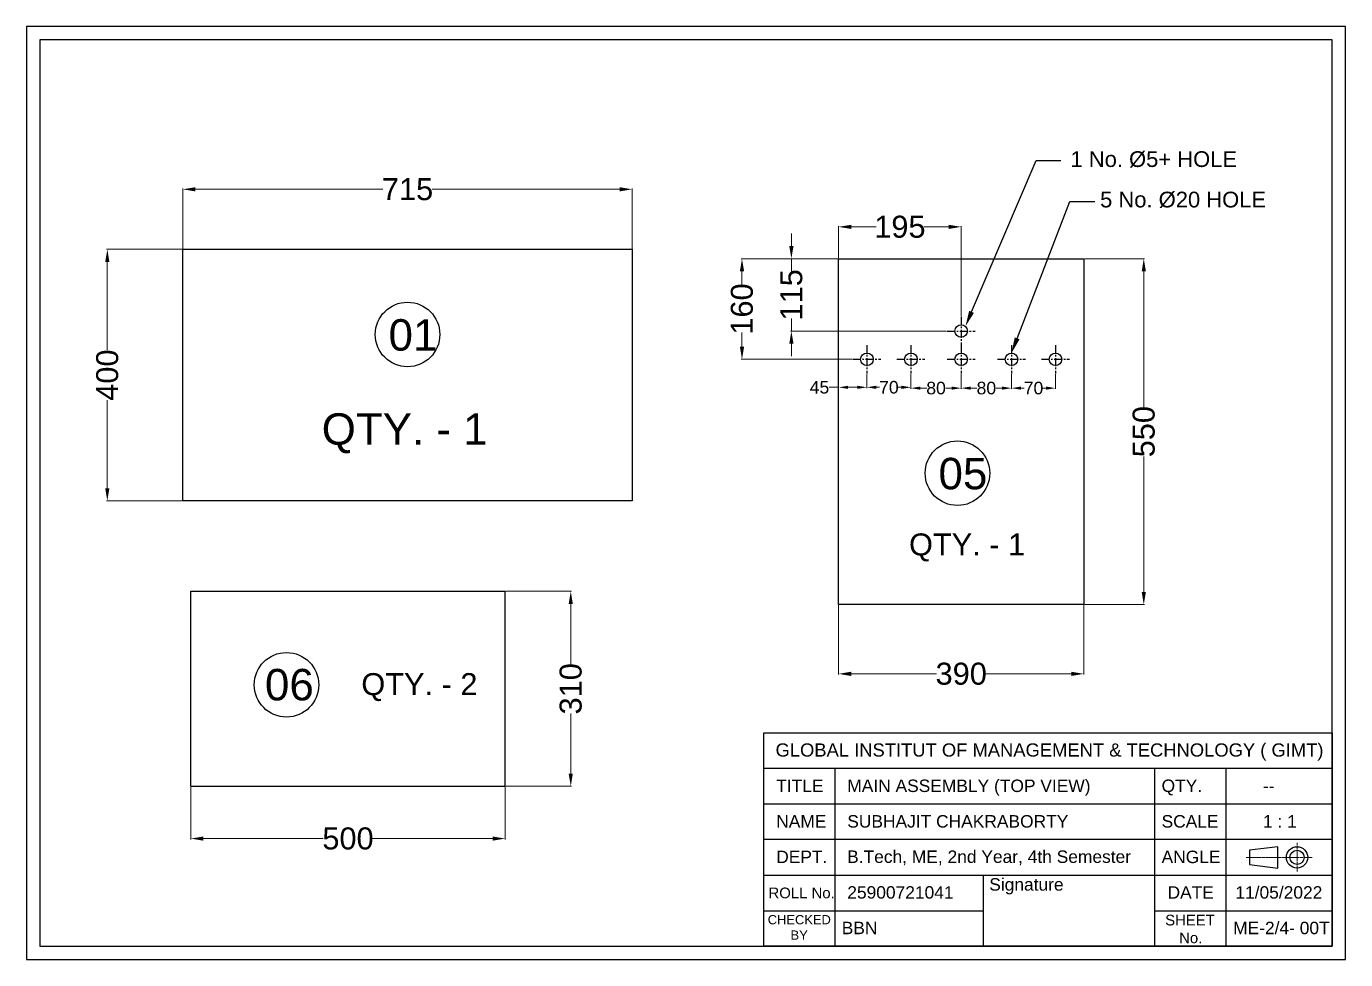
# Model space of a CAD drawing. Header units: millimetres. Extents: x 215 to 15965, y -6575 to 857.
# Drawn here: x 3172 to 5270, y -6430 to -4946 of the extents above; entities that cross this region are included whole.
import ezdxf
from ezdxf import colors
from ezdxf.entities.mleader import LeaderData, LeaderLine
from ezdxf.math import Vec2, Vec3

# ---------------------------------------------------------------- set-up
doc = ezdxf.new("R2010")
doc.units = ezdxf.units.MM
doc.linetypes.add('CENTER', pattern=[50.8, 31.75, -6.35, 6.35, -6.35])
doc.styles.get("Standard").update_dxf_attribs({"font": 'arial.ttf'})
doc.dimstyles.new('BIJU SP. D-LINE', dxfattribs={"dimtxt": 6, "dimasz": 5.5, "dimexe": 1.25, "dimexo": 1, "dimtad": 0, "dimdec": 0, "dimdsep": 46, "dimtxsty": 'Standard', "dimcen": 2.5, "dimclrd": 200, "dimclre": 200, "dimclrt": 256, "dimadec": 0, "dimazin": 0, "dimtm": 1e-09, "dimtfac": 1, "dimtdec": 0, "dimtmove": 0, "dimatfit": 3, "dimfxl": 0, "dimlwd": 13, "dimlwe": 13, "dimarcsym": 0})

# ---------------------------------------------------------------- blocks, each defined once
blk = doc.blocks.new('*D548')
at = {"color": 200, "lineweight": 13, "transparency": 16777216}
for p, q in [((3420.5, -5299.8), (3420.5, -5204.1)), ((3440.5, -5205.4), (3738.7, -5205.4)), ((4115.5, -5205.4), (3817.3, -5205.4)), ((4135.5, -5299.8), (4135.5, -5204.1))]:
    blk.add_line(p, q, dxfattribs=at)
at = {"color": 200, "transparency": 16777216}
for points in [[(3440.5, -5202.1), (3440.5, -5208.7), (3420.5, -5205.4)], [(4115.5, -5202.1), (4115.5, -5208.7), (4135.5, -5205.4)]]:
    blk.add_solid(points, dxfattribs=at)
at = {"layer": 'Defpoints', "color": 0, "transparency": 16777216}
for p in [(4135.5, -5205.4), (3420.5, -5300.8), (4135.5, -5300.8)]:
    blk.add_point(p, dxfattribs=at)
at = {"transparency": 16777216, "insert": (3778, -5205.4), "char_height": 35, "attachment_point": 5}
blk.add_mtext('715', dxfattribs=at)
blk = doc.blocks.new('*D549')
at = {"color": 200, "lineweight": 13, "transparency": 16777216}
for p, q in [((3419.5, -5300.8), (3299.3, -5300.8)), ((3300.5, -5320.8), (3300.5, -5460.9)), ((3300.5, -5680.8), (3300.5, -5540.7)), ((3419.5, -5700.8), (3299.3, -5700.8))]:
    blk.add_line(p, q, dxfattribs=at)
at = {"color": 200, "transparency": 16777216}
for points in [[(3297.2, -5320.8), (3303.8, -5320.8), (3300.5, -5300.8)], [(3297.2, -5680.8), (3303.8, -5680.8), (3300.5, -5700.8)]]:
    blk.add_solid(points, dxfattribs=at)
at = {"layer": 'Defpoints', "color": 0, "transparency": 16777216}
for p in [(3420.5, -5300.8), (3300.5, -5700.8), (3420.5, -5700.8)]:
    blk.add_point(p, dxfattribs=at)
at = {"transparency": 16777216, "insert": (3300.5, -5500.8), "char_height": 35, "attachment_point": 5, "rotation": 90}
blk.add_mtext('400', dxfattribs=at)
blk = doc.blocks.new('*D577')
at = {"color": 200, "lineweight": 13, "transparency": 16777216}
for p, q in [((3433.3, -6155.5), (3433.3, -6238.9)), ((3933.3, -6155.5), (3933.3, -6238.9)), ((3453.3, -6237.6), (3644, -6237.6)), ((3913.3, -6237.6), (3722.5, -6237.6))]:
    blk.add_line(p, q, dxfattribs=at)
at = {"color": 200, "transparency": 16777216}
for points in [[(3453.3, -6234.3), (3453.3, -6240.9), (3433.3, -6237.6)], [(3913.3, -6234.3), (3913.3, -6240.9), (3933.3, -6237.6)]]:
    blk.add_solid(points, dxfattribs=at)
at = {"layer": 'Defpoints', "color": 0, "transparency": 16777216}
for p in [(3433.3, -6154.5), (3933.3, -6154.5), (3933.3, -6237.6)]:
    blk.add_point(p, dxfattribs=at)
at = {"transparency": 16777216, "insert": (3683.3, -6237.6), "char_height": 35, "attachment_point": 5}
blk.add_mtext('500', dxfattribs=at)
blk = doc.blocks.new('*D578')
at = {"color": 200, "lineweight": 13, "transparency": 16777216}
for p, q in [((3934.3, -5844.5), (4038.8, -5844.5)), ((4037.6, -5864.5), (4037.6, -5960.3)), ((4037.6, -6134.5), (4037.6, -6038.7)), ((3934.3, -6154.5), (4038.8, -6154.5))]:
    blk.add_line(p, q, dxfattribs=at)
at = {"color": 200, "transparency": 16777216}
for points in [[(4034.3, -5864.5), (4040.9, -5864.5), (4037.6, -5844.5)], [(4034.3, -6134.5), (4040.9, -6134.5), (4037.6, -6154.5)]]:
    blk.add_solid(points, dxfattribs=at)
at = {"layer": 'Defpoints', "color": 0, "transparency": 16777216}
for p in [(3933.3, -5844.5), (4037.6, -5844.5), (3933.3, -6154.5)]:
    blk.add_point(p, dxfattribs=at)
at = {"transparency": 16777216, "insert": (4037.6, -5999.5), "char_height": 35, "attachment_point": 5, "rotation": 90}
blk.add_mtext('310', dxfattribs=at)
blk = doc.blocks.new('*D650')
at = {"color": 200, "lineweight": 13, "transparency": 16777216}
for p, q in [((4854.6, -5315.7), (4950.2, -5315.7)), ((4949, -5335.7), (4949, -5551.5)), ((4949, -5845.7), (4949, -5630)), ((4854.6, -5865.7), (4950.2, -5865.7))]:
    blk.add_line(p, q, dxfattribs=at)
at = {"color": 200, "transparency": 16777216}
for points in [[(4945.7, -5335.7), (4952.3, -5335.7), (4949, -5315.7)], [(4945.7, -5845.7), (4952.3, -5845.7), (4949, -5865.7)]]:
    blk.add_solid(points, dxfattribs=at)
at = {"layer": 'Defpoints', "color": 0, "transparency": 16777216}
for p in [(4853.6, -5315.7), (4853.6, -5865.7), (4949, -5865.7)]:
    blk.add_point(p, dxfattribs=at)
at = {"transparency": 16777216, "insert": (4949, -5590.7), "char_height": 35, "attachment_point": 5, "rotation": 90}
blk.add_mtext('550', dxfattribs=at)
blk = doc.blocks.new('*D651')
at = {"color": 200, "lineweight": 13, "transparency": 16777216}
for p, q in [((4463.6, -5866.7), (4463.6, -5977)), ((4853.6, -5866.7), (4853.6, -5977)), ((4483.6, -5975.7), (4619.4, -5975.7)), ((4833.6, -5975.7), (4697.8, -5975.7))]:
    blk.add_line(p, q, dxfattribs=at)
at = {"color": 200, "transparency": 16777216}
for points in [[(4483.6, -5972.4), (4483.6, -5979.1), (4463.6, -5975.7)], [(4833.6, -5972.4), (4833.6, -5979.1), (4853.6, -5975.7)]]:
    blk.add_solid(points, dxfattribs=at)
at = {"layer": 'Defpoints', "color": 0, "transparency": 16777216}
for p in [(4463.6, -5865.7), (4853.6, -5865.7), (4463.6, -5975.7)]:
    blk.add_point(p, dxfattribs=at)
at = {"transparency": 16777216, "insert": (4658.6, -5975.7), "char_height": 35, "attachment_point": 5}
blk.add_mtext('390', dxfattribs=at)
blk = doc.blocks.new('*D652')
at = {"color": 200, "lineweight": 13, "transparency": 16777216}
for p, q in [((4388.5, -5295.7), (4388.5, -5275.7)), ((4462.6, -5315.7), (4387.3, -5315.7)), ((4388.5, -5315.7), (4388.5, -5335.4)), ((4388.5, -5430.7), (4388.5, -5411)), ((4635.2, -5430.7), (4387.3, -5430.7)), ((4388.5, -5450.7), (4388.5, -5470.7))]:
    blk.add_line(p, q, dxfattribs=at)
at = {"color": 200, "transparency": 16777216}
for points in [[(4385.2, -5295.7), (4391.9, -5295.7), (4388.5, -5315.7)], [(4385.2, -5450.7), (4391.9, -5450.7), (4388.5, -5430.7)]]:
    blk.add_solid(points, dxfattribs=at)
at = {"layer": 'Defpoints', "color": 0, "transparency": 16777216}
for p in [(4463.6, -5315.7), (4388.5, -5430.7), (4636.2, -5430.7)]:
    blk.add_point(p, dxfattribs=at)
at = {"transparency": 16777216, "insert": (4388.5, -5373.2), "char_height": 35, "attachment_point": 5, "rotation": 90}
blk.add_mtext('115', dxfattribs=at)
blk = doc.blocks.new('*D653')
at = {"color": 200, "lineweight": 13, "transparency": 16777216}
for p, q in [((4463.6, -5314.7), (4463.6, -5263.8)), ((4483.6, -5265.1), (4523.3, -5265.1)), ((4638.6, -5265.1), (4598.9, -5265.1)), ((4658.6, -5407.3), (4658.6, -5263.8))]:
    blk.add_line(p, q, dxfattribs=at)
at = {"color": 200, "transparency": 16777216}
for points in [[(4483.6, -5261.8), (4483.6, -5268.4), (4463.6, -5265.1)], [(4638.6, -5261.8), (4638.6, -5268.4), (4658.6, -5265.1)]]:
    blk.add_solid(points, dxfattribs=at)
at = {"layer": 'Defpoints', "color": 0, "transparency": 16777216}
for p in [(4658.6, -5265.1), (4463.6, -5315.7), (4658.6, -5408.3)]:
    blk.add_point(p, dxfattribs=at)
at = {"transparency": 16777216, "insert": (4561.1, -5265.1), "char_height": 35, "attachment_point": 5}
blk.add_mtext('195', dxfattribs=at)
blk = doc.blocks.new('*D654')
at = {"color": 200, "lineweight": 13, "transparency": 16777216}
for p, q in [((4462.6, -5315.7), (4308.7, -5315.7)), ((4309.9, -5335.7), (4309.9, -5358.1)), ((4309.9, -5455.7), (4309.9, -5433.3)), ((4485.2, -5475.7), (4308.7, -5475.7))]:
    blk.add_line(p, q, dxfattribs=at)
at = {"color": 200, "transparency": 16777216}
for points in [[(4306.6, -5335.7), (4313.3, -5335.7), (4309.9, -5315.7)], [(4306.6, -5455.7), (4313.3, -5455.7), (4309.9, -5475.7)]]:
    blk.add_solid(points, dxfattribs=at)
at = {"layer": 'Defpoints', "color": 0, "transparency": 16777216}
for p in [(4463.6, -5315.7), (4309.9, -5475.7), (4486.2, -5475.7)]:
    blk.add_point(p, dxfattribs=at)
at = {"transparency": 16777216, "insert": (4309.9, -5395.7), "char_height": 35, "attachment_point": 5, "rotation": 90}
blk.add_mtext('160', dxfattribs=at)
blk = doc.blocks.new('*D655')
at = {"color": 200, "lineweight": 13, "transparency": 16777216}
for p, q in [((4508.6, -5499.1), (4508.6, -5521.5)), ((4463.6, -5520.2), (4448.6, -5520.2)), ((4463.6, -5521.3), (4463.6, -5519)), ((4493.6, -5520.2), (4478.6, -5520.2))]:
    blk.add_line(p, q, dxfattribs=at)
at = {"color": 200, "transparency": 16777216}
for points in [[(4478.6, -5517.7), (4478.6, -5522.7), (4463.6, -5520.2)], [(4493.6, -5517.7), (4493.6, -5522.7), (4508.6, -5520.2)]]:
    blk.add_solid(points, dxfattribs=at)
at = {"layer": 'Defpoints', "color": 0, "transparency": 16777216}
for p in [(4508.6, -5498.1), (4463.6, -5522.3), (4508.6, -5520.2)]:
    blk.add_point(p, dxfattribs=at)
at = {"transparency": 16777216, "insert": (4433.2, -5520.2), "char_height": 20, "attachment_point": 5}
blk.add_mtext('45', dxfattribs=at)
blk = doc.blocks.new('*D656')
at = {"color": 200, "lineweight": 13, "transparency": 16777216}
for p, q in [((4508.6, -5499.1), (4508.6, -5521.5)), ((4578.6, -5499.1), (4578.6, -5521.5)), ((4523.6, -5520.2), (4528.8, -5520.2)), ((4563.6, -5520.2), (4558.4, -5520.2))]:
    blk.add_line(p, q, dxfattribs=at)
at = {"color": 200, "transparency": 16777216}
for points in [[(4523.6, -5517.7), (4523.6, -5522.7), (4508.6, -5520.2)], [(4563.6, -5517.7), (4563.6, -5522.7), (4578.6, -5520.2)]]:
    blk.add_solid(points, dxfattribs=at)
at = {"layer": 'Defpoints', "color": 0, "transparency": 16777216}
for p in [(4508.6, -5498.1), (4578.6, -5498.1), (4578.6, -5520.2)]:
    blk.add_point(p, dxfattribs=at)
at = {"transparency": 16777216, "insert": (4543.6, -5520.2), "char_height": 20, "attachment_point": 5}
blk.add_mtext('70', dxfattribs=at)
blk = doc.blocks.new('*D657')
at = {"color": 200, "lineweight": 13, "transparency": 16777216}
for p, q in [((4578.6, -5499.1), (4578.6, -5522.7)), ((4658.6, -5499.1), (4658.6, -5522.7)), ((4593.6, -5521.5), (4603.7, -5521.5)), ((4643.6, -5521.5), (4633.5, -5521.5))]:
    blk.add_line(p, q, dxfattribs=at)
at = {"color": 200, "transparency": 16777216}
for points in [[(4593.6, -5519), (4593.6, -5524), (4578.6, -5521.5)], [(4643.6, -5519), (4643.6, -5524), (4658.6, -5521.5)]]:
    blk.add_solid(points, dxfattribs=at)
at = {"layer": 'Defpoints', "color": 0, "transparency": 16777216}
for p in [(4578.6, -5498.1), (4658.6, -5498.1), (4658.6, -5521.5)]:
    blk.add_point(p, dxfattribs=at)
at = {"transparency": 16777216, "insert": (4618.6, -5521.5), "char_height": 20, "attachment_point": 5}
blk.add_mtext('80', dxfattribs=at)
blk = doc.blocks.new('*D658')
at = {"color": 200, "lineweight": 13, "transparency": 16777216}
for p, q in [((4658.6, -5499.1), (4658.6, -5522.7)), ((4738.6, -5499.1), (4738.6, -5522.7)), ((4673.6, -5521.5), (4683.7, -5521.5)), ((4723.6, -5521.5), (4713.5, -5521.5))]:
    blk.add_line(p, q, dxfattribs=at)
at = {"color": 200, "transparency": 16777216}
for points in [[(4673.6, -5519), (4673.6, -5524), (4658.6, -5521.5)], [(4723.6, -5519), (4723.6, -5524), (4738.6, -5521.5)]]:
    blk.add_solid(points, dxfattribs=at)
at = {"layer": 'Defpoints', "color": 0, "transparency": 16777216}
for p in [(4658.6, -5498.1), (4738.6, -5498.1), (4738.6, -5521.5)]:
    blk.add_point(p, dxfattribs=at)
at = {"transparency": 16777216, "insert": (4698.6, -5521.5), "char_height": 20, "attachment_point": 5}
blk.add_mtext('80', dxfattribs=at)
blk = doc.blocks.new('*D659')
at = {"color": 200, "lineweight": 13, "transparency": 16777216}
for p, q in [((4738.6, -5499.1), (4738.6, -5522.7)), ((4808.6, -5499.1), (4808.6, -5522.7)), ((4753.6, -5521.5), (4758.8, -5521.5)), ((4793.6, -5521.5), (4788.4, -5521.5))]:
    blk.add_line(p, q, dxfattribs=at)
at = {"color": 200, "transparency": 16777216}
for points in [[(4753.6, -5519), (4753.6, -5524), (4738.6, -5521.5)], [(4793.6, -5519), (4793.6, -5524), (4808.6, -5521.5)]]:
    blk.add_solid(points, dxfattribs=at)
at = {"layer": 'Defpoints', "color": 0, "transparency": 16777216}
for p in [(4738.6, -5498.1), (4808.6, -5498.1), (4808.6, -5521.5)]:
    blk.add_point(p, dxfattribs=at)
at = {"transparency": 16777216, "insert": (4773.6, -5521.5), "char_height": 20, "attachment_point": 5}
blk.add_mtext('70', dxfattribs=at)

msp = doc.modelspace()

# ---------------------------------------------------------------- linework, layer by layer
for p, q in [((3420.5, -5300.8), (4135.5, -5300.8)), ((3420.5, -5700.8), (3420.5, -5300.8)), ((4135.5, -5300.8), (4135.5, -5700.8)), ((4463.6, -5865.7), (4463.6, -5315.7)), ((4463.6, -5315.7), (4853.6, -5315.7)), ((4853.6, -5315.7), (4853.6, -5865.7)), ((4135.5, -5700.8), (3420.5, -5700.8)), ((3433.3, -5844.5), (3933.3, -5844.5)), ((3433.3, -6154.5), (3433.3, -5844.5)), ((3933.3, -6154.5), (3933.3, -5844.5)), ((4853.6, -5865.7), (4463.6, -5865.7)), ((5248.8, -6126.2), (4344.5, -6126.2)), ((4457.6, -6126.2), (4457.6, -6408.8)), ((4966.2, -6126.2), (4966.2, -6408.8)), ((5079.3, -6126.2), (5079.3, -6408.8)), ((3433.3, -6154.5), (3933.3, -6154.5)), ((5248.8, -6182.7), (4344.5, -6182.7)), ((5248.8, -6239.3), (4344.5, -6239.3)), ((4344.5, -6295.8), (5248.8, -6295.8)), ((4694.3, -6408.8), (4694.3, -6295.8)), ((4344.5, -6352.3), (4694.3, -6352.3)), ((4966.2, -6352.3), (5248.8, -6352.3))]:
    msp.add_line(p, q)
at = {"color": 1, "linetype": 'CENTER', "ltscale": 0.4}
for p, q in [((4658.6, -5408.3), (4658.6, -5453.1)), ((4636.2, -5430.7), (4681, -5430.7)), ((4508.6, -5453.3), (4508.6, -5498.1)), ((4578.6, -5453.3), (4578.6, -5498.1)), ((4658.6, -5453.3), (4658.6, -5498.1)), ((4738.6, -5453.3), (4738.6, -5498.1)), ((4808.6, -5453.3), (4808.6, -5498.1)), ((4486.2, -5475.7), (4531, -5475.7)), ((4556.2, -5475.7), (4601, -5475.7)), ((4636.2, -5475.7), (4681, -5475.7)), ((4716.2, -5475.7), (4761, -5475.7)), ((4786.2, -5475.7), (4831, -5475.7))]:
    msp.add_line(p, q, dxfattribs=at)
at = {"color": 6, "linetype": 'CENTER', "lineweight": 13, "ltscale": 0.1}
for p, q in [((5192.9, -6244.6), (5192.9, -6290.4)), ((5111.9, -6267.5), (5216.7, -6267.5))]:
    msp.add_line(p, q, dxfattribs=at)
at = {"color": 0}
for points in [[(5270, -6430), (5270, -4946.4), (3171.8, -4946.4), (3171.8, -6430)], [(5248.8, -6408.8), (5248.8, -4967.6), (3193, -4967.6), (3193, -6408.8)]]:
    msp.add_lwpolyline(points, close=True, dxfattribs=at)
for points in [[(4344.5, -6408.8), (4344.5, -6069.7), (5248.8, -6069.7), (5248.8, -6408.8)], [(5117.1, -6278.8), (5162.3, -6284.5), (5162.3, -6250.6), (5117.1, -6256.2)]]:
    msp.add_lwpolyline(points, close=True)
for centre, radius in [((3778, -5436.2), 51.3), ((4658.6, -5430.7), 10), ((4508.6, -5475.7), 10), ((4578.6, -5475.7), 10), ((4658.6, -5475.7), 10), ((4738.6, -5475.7), 10), ((4808.6, -5475.7), 10), ((4652.6, -5656.7), 51.3), ((3585.5, -5993.1), 51.3), ((5192.8, -6267.5), 17), ((5192.8, -6267.5), 11.3)]:
    msp.add_circle(centre, radius)

# ---------------------------------------------------------------- texts
at = {"attachment_point": 1}
for s, width, gutter_width, insert, char_height in [('1 No. %%C5+ HOLE', 277.891, 12.5, (4832.4, -5144.9), 25), ('5 No. %%C20 HOLE', 277.891, 12.5, (4879.5, -5209.2), 25), ('01', 42.736, 12.5, (3747.8, -5411.9), 50), ('QTY. - 1', 480.208, 12.5, (3641.5, -5561.5), 50), ('05', 42.736, 12.5, (4622.5, -5632.3), 50), ('QTY. - 1', 480.208, 12.5, (4575.6, -5752.5), 35), ('06', 42.736, 12.5, (3551.2, -5967.9), 50), ('QTY. - 2', 480.208, 12.5, (3704.5, -5974.6), 35), ('GLOBAL INSTITUT OF MANAGEMENT & TECHNOLOGY ( GIMT)', 1056.006, 22.1, (4363.3, -6086.3), 20.912), ('TITLE', 282.589, 22.1, (4364.4, -6143.8), 19.78), ('MAIN ASSEMBLY (TOP VIEW)', 434.396, 22.1, (4477.4, -6143.8), 19.781), ('QTY.', 282.589, 22.1, (4977.3, -6143.8), 19.78), ('--', 282.589, 22.1, (5138.6, -6143.8), 19.78), ('NAME', 282.589, 22.1, (4364.4, -6200.3), 19.78), ('SUBHAJIT CHAKRABORTY', 832.044, 22.1, (4477.4, -6200.3), 19.781), ('SCALE', 282.589, 22.1, (4977.3, -6200.3), 19.78), ('1 : 1', 282.589, 22.1, (5138.6, -6200.3), 19.78), ('DEPT.', 282.589, 22.1, (4364.4, -6256.8), 19.78), ('B.Tech, ME, 2nd Year, 4th Semester ', 881.583, 22.1, (4477.2, -6256.5), 19.781), ('ANGLE', 282.589, 22.1, (4977.3, -6256.8), 19.78), ('ROLL No.', 282.589, 22.1, (4352.1, -6315.5), 16.96), ('25900721041', 282.589, 22.1, (4477.4, -6313.3), 19.781), ('Signature ', 282.589, 22.1, (4703.2, -6300.6), 19.78), ('DATE', 282.589, 22.1, (4986.8, -6313.3), 19.78), ('11/05/2022', 282.589, 22.1, (5094.7, -6313.3), 19.78), ('\\pi-31.39208;CHECKED\\P\\pi4.87837;BY', 35.477, 22.1, (4382.3, -6359.2), 14.695), ('BBN', 282.589, 22.1, (4468.6, -6369.8), 19.78), ('\\pi-24.98916,t195.43009;SHEET \\P\\pi-2.77144,t217.64782;No.', 27.454, 22.1, (5008, -6358.7), 16.955), ('ME-2/4- 00T', 282.589, 22.1, (5091.1, -6369.8), 19.781)]:
    msp.add_mtext_dynamic_manual_height_columns(s, width=width, gutter_width=gutter_width, heights=[0], dxfattribs=dict(at, insert=insert, char_height=char_height))

# ---------------------------------------------------------------- dimensions: what is measured, and where the dimension line sits
for base, p1, p2, override, picture, middle in [((4135.5, -5205.4), (3420.5, -5300.8), (4135.5, -5300.8), {"dimtxt": 35, "dimasz": 20}, '*D548', (3778, -5205.4)), ((4658.6, -5265.1), (4463.6, -5315.7), (4658.6, -5408.3), {"dimtxt": 35, "dimasz": 20}, '*D653', (4561.1, -5265.1)), ((4578.6, -5520.2), (4508.6, -5498.1), (4578.6, -5498.1), {"dimtxt": 20, "dimasz": 15}, '*D656', (4543.6, -5520.2)), ((4658.6, -5521.5), (4578.6, -5498.1), (4658.6, -5498.1), {"dimtxt": 20, "dimasz": 15}, '*D657', (4618.6, -5521.5)), ((4738.6, -5521.5), (4658.6, -5498.1), (4738.6, -5498.1), {"dimtxt": 20, "dimasz": 15}, '*D658', (4698.6, -5521.5)), ((4808.6, -5521.5), (4738.6, -5498.1), (4808.6, -5498.1), {"dimtxt": 20, "dimasz": 15}, '*D659', (4773.6, -5521.5)), ((4463.6, -5975.7), (4853.6, -5865.7), (4463.6, -5865.7), {"dimtxt": 35, "dimasz": 20}, '*D651', (4658.6, -5975.7))]:
    dim = msp.add_linear_dim(base=base, p1=p1, p2=p2, dimstyle='BIJU SP. D-LINE', override=override)
    dim.commit()
    dim.dimension.update_dxf_attribs({"geometry": picture, "text_midpoint": middle})
for base, p1, p2, angle, picture, middle in [((4388.5, -5430.7), (4463.6, -5315.7), (4636.2, -5430.7), 90, '*D652', (4388.5, -5373.2)), ((3300.5, -5700.8), (3420.5, -5300.8), (3420.5, -5700.8), 90, '*D549', (3300.5, -5500.8)), ((4309.9, -5475.7), (4463.6, -5315.7), (4486.2, -5475.7), 90, '*D654', (4309.9, -5395.7)), ((4949, -5865.7), (4853.6, -5315.7), (4853.6, -5865.7), 270, '*D650', (4949, -5590.7)), ((4037.6, -5844.5), (3933.3, -6154.5), (3933.3, -5844.5), 90, '*D578', (4037.6, -5999.5)), ((3933.3, -6237.6), (3433.3, -6154.5), (3933.3, -6154.5), 180, '*D577', (3683.3, -6237.6))]:
    dim = msp.add_linear_dim(base=base, p1=p1, p2=p2, angle=angle, dimstyle='BIJU SP. D-LINE', override={"dimtxt": 35, "dimasz": 20})
    dim.commit()
    dim.dimension.update_dxf_attribs({"geometry": picture, "text_midpoint": middle})
dim = msp.add_linear_dim(base=(4508.6, -5520.2), p1=(4463.6, -5522.3), p2=(4508.6, -5498.1), dimstyle='BIJU SP. D-LINE', override={"dimtxt": 20, "dimasz": 15})
dim.commit()
dim.dimension.update_dxf_attribs({"geometry": '*D655', "text_midpoint": (4433.2, -5520.2), "dimtype": 160})

# ---------------------------------------------------------------- leaders
ml = msp.add_multileader_mtext('Standard')
ml.set_content('', color=256)
ml.set_leader_properties(color=6)
ml.build(insert=Vec2(0, 0))
ml.multileader.update_dxf_attribs({"arrow_head_size": 25})
ctx = ml.context
ctx.base_point, ctx.arrow_head_size, ctx.plane_origin = Vec3(4817.1, -5159.4), 25, Vec3(4561.7, -5307.7)
notes = []
notes.append((ctx, [(0, (1, 1, 0), (4777.6, -5159.4), (1, 0), 39.5, [(0, [(4665.3, -5423.3)], 0, [])])]))
ctx.mtext.insert, ctx.mtext.flow_direction = Vec3(4819.1, -5157.4), 5
ml = msp.add_multileader_mtext('Standard')
ml.set_content('', color=256)
ml.set_leader_properties(color=6)
ml.build(insert=Vec2(0, 0))
ml.multileader.update_dxf_attribs({"arrow_head_size": 25})
ctx = ml.context
ctx.base_point, ctx.arrow_head_size, ctx.plane_origin = Vec3(4871, -5224.7), 25, Vec3(4615.5, -5381.3)
notes.append((ctx, [(0, (1, 1, 0), (4831.5, -5224.7), (1, 0), 39.5, [(0, [(4738.6, -5465.7)], 0, [])])]))
ctx.mtext.insert, ctx.mtext.flow_direction = Vec3(4873, -5222.7), 5
for ctx, leaders in notes:
    for number, flags, end, landing, length, lines in leaders:
        leader = LeaderData()
        leader.index, (leader.has_last_leader_line, leader.has_dogleg_vector, leader.attachment_direction) = number, flags
        leader.last_leader_point, leader.dogleg_vector, leader.dogleg_length = Vec3(end), Vec3(landing), length
        for number, points, colour, breaks in lines:
            line = LeaderLine()
            line.index, line.vertices, line.color, line.breaks = number, Vec3.list(points), colors.encode_raw_color(colour), breaks
            leader.lines.append(line)
        ctx.leaders.append(leader)

doc.saveas('drawing.dxf')
